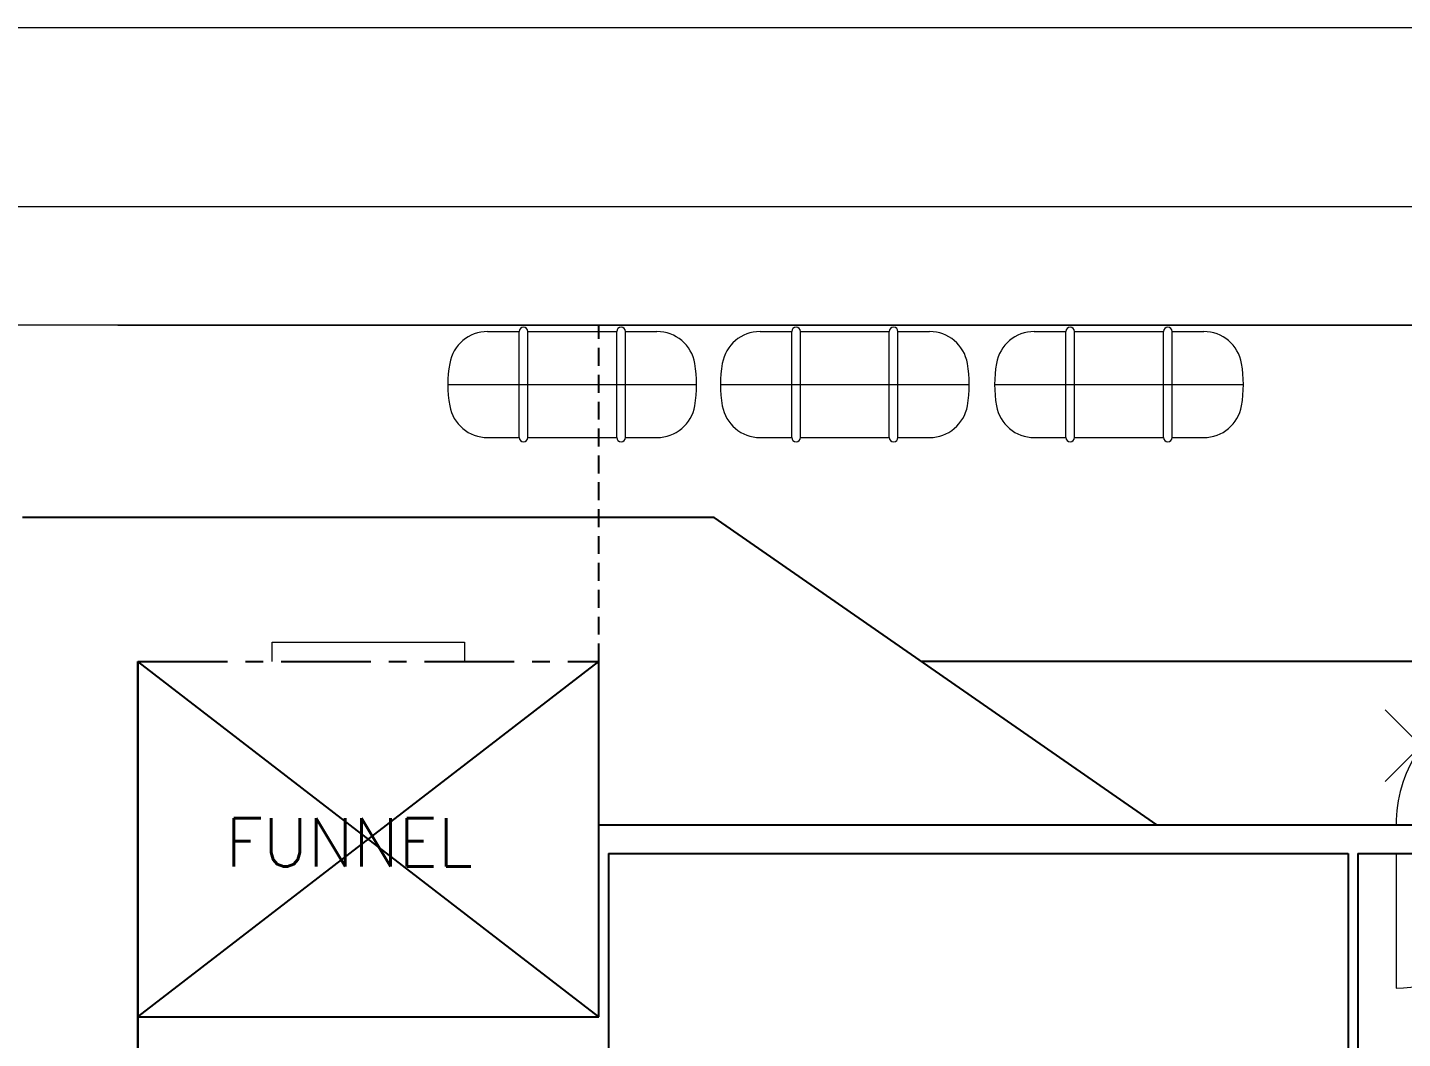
# Model space of a CAD drawing. Extents: x 475189 to 476029, y 1007718 to 1008015.
# Drawn here: x 475725.64 to 475764.01, y 1007987.13 to 1008015.34 of the extents above; entities that cross this region are included whole.
import ezdxf

# ---------------------------------------------------------------- set-up
doc = ezdxf.new("R2010")
doc.units = 0
doc.header["$LTSCALE"] = 2
doc.header["$MEASUREMENT"] = 0
doc.header["$PDMODE"] = 3
doc.header["$PDSIZE"] = -7
for name, pattern in [('CENTER', [2, 1.25, -0.25, 0.25, -0.25]), ('DASHDOT', [38.1, 12.7, -6.35, 12.7, -6.35]), ('HIDDEN', [0.375, 0.25, -0.125])]:
    doc.linetypes.add(name, pattern=pattern)
doc.layers.get('0').update_dxf_attribs({"linetype": 'CONTINUOUS', "lineweight": 0})
for name, color, linetype in [('DIVISION', 42, 'CONTINUOUS'), ('LAYER002', 7, 'CONTINUOUS'), ('LAYER003', 7, 'CONTINUOUS'), ('LAYER006', 7, 'CONTINUOUS'), ('Lining', 151, 'CONTINUOUS'), ('RED-1', 1, 'CONTINUOUS')]:
    doc.layers.add(name, color=color, linetype=linetype)
doc.layers.add('Template', color=7, linetype='CONTINUOUS', lineweight=0)
doc.styles.add('ROMANS', font='ROMANS.SHX')

msp = doc.modelspace()

# ---------------------------------------------------------------- linework, layer by layer
at = {"color": 8, "linetype": 'Continuous'}
for p, q in [((475770.077, 1008007.029), (475712.637, 1008007.029)), ((475728.159, 1008007.029), (475772.655, 1008007.029)), ((475737.371, 1008005.375), (475744.313, 1008005.375)), ((475744.978, 1008005.375), (475751.92, 1008005.375)), ((475752.628, 1008005.375), (475759.57, 1008005.375)), ((475732.472, 1007997.647), (475732.472, 1007998.183)), ((475732.472, 1007998.183), (475737.833, 1007998.183)), ((475737.833, 1007998.183), (475737.833, 1007997.647))]:
    msp.add_line(p, q, dxfattribs=at)
at = {"color": 8}
for p, q in [((475738.478, 1008006.854), (475739.36, 1008006.854)), ((475739.36, 1008003.895), (475739.36, 1008006.854)), ((475739.601, 1008006.854), (475742.083, 1008006.854)), ((475739.601, 1008003.895), (475739.601, 1008006.854)), ((475742.083, 1008003.895), (475742.083, 1008006.854)), ((475742.325, 1008006.854), (475743.206, 1008006.854)), ((475742.325, 1008003.895), (475742.325, 1008006.854)), ((475746.085, 1008006.854), (475746.967, 1008006.854)), ((475746.967, 1008003.895), (475746.967, 1008006.854)), ((475747.208, 1008006.854), (475749.69, 1008006.854)), ((475747.208, 1008003.895), (475747.208, 1008006.854)), ((475749.69, 1008003.895), (475749.69, 1008006.854)), ((475749.931, 1008006.854), (475750.813, 1008006.854)), ((475749.931, 1008003.895), (475749.931, 1008006.854)), ((475753.735, 1008006.854), (475754.617, 1008006.854)), ((475754.617, 1008003.895), (475754.617, 1008006.854)), ((475754.858, 1008006.854), (475757.34, 1008006.854)), ((475754.858, 1008003.895), (475754.858, 1008006.854)), ((475757.34, 1008003.895), (475757.34, 1008006.854)), ((475757.581, 1008006.854), (475758.463, 1008006.854)), ((475757.581, 1008003.895), (475757.581, 1008006.854)), ((475738.478, 1008003.895), (475739.36, 1008003.895)), ((475739.601, 1008003.895), (475742.083, 1008003.895)), ((475742.325, 1008003.895), (475743.206, 1008003.895)), ((475746.085, 1008003.895), (475746.967, 1008003.895)), ((475747.208, 1008003.895), (475749.69, 1008003.895)), ((475749.931, 1008003.895), (475750.813, 1008003.895)), ((475753.735, 1008003.895), (475754.617, 1008003.895)), ((475754.858, 1008003.895), (475757.34, 1008003.895)), ((475757.581, 1008003.895), (475758.463, 1008003.895)), ((475763.834, 1007992.286), (475763.834, 1007988.532))]:
    msp.add_line(p, q, dxfattribs=at)
for centre, radius, start, end in [((475739.481, 1008006.854), 0.121, 0, 180), ((475742.204, 1008006.854), 0.121, 0, 180), ((475747.087, 1008006.854), 0.121, 0, 180), ((475749.811, 1008006.854), 0.121, 0, 180), ((475754.737, 1008006.854), 0.121, 0, 180), ((475757.461, 1008006.854), 0.121, 0, 180), ((475738.478, 1008005.782), 1.072, 90, 170.2219), ((475743.206, 1008005.782), 1.072, 9.7781, 90), ((475746.085, 1008005.782), 1.072, 90, 170.2219), ((475750.813, 1008005.782), 1.072, 9.7781, 90), ((475753.735, 1008005.782), 1.072, 90, 170.2219), ((475758.463, 1008005.782), 1.072, 9.7781, 90), ((475740.842, 1008005.375), 3.471, 170.2219, 189.7781), ((475740.842, 1008005.375), 3.471, 350.2219, 9.7781), ((475748.449, 1008005.375), 3.471, 170.2219, 189.7781), ((475748.449, 1008005.375), 3.471, 350.2219, 9.7781), ((475756.099, 1008005.375), 3.471, 170.2219, 189.7781), ((475756.099, 1008005.375), 3.471, 350.2219, 9.7781), ((475738.478, 1008004.967), 1.072, 189.7781, 270), ((475743.206, 1008004.967), 1.072, 270, 350.2219), ((475746.085, 1008004.967), 1.072, 189.7781, 270), ((475750.813, 1008004.967), 1.072, 270, 350.2219), ((475753.735, 1008004.967), 1.072, 189.7781, 270), ((475758.463, 1008004.967), 1.072, 270, 350.2219), ((475739.481, 1008003.895), 0.121, 180, 0), ((475742.204, 1008003.895), 0.121, 180, 0), ((475747.087, 1008003.895), 0.121, 180, 0), ((475749.811, 1008003.895), 0.121, 180, 0), ((475754.737, 1008003.895), 0.121, 180, 0), ((475757.461, 1008003.895), 0.121, 180, 0), ((475767.587, 1007993.09), 3.754, 147.3943, 180), ((475763.834, 1007992.286), 3.754, 270, 319.3943)]:
    msp.add_arc(centre, radius, start, end, dxfattribs=at)
at = {"color": 8, "linetype": 'Continuous'}
msp.add_point((475764.523, 1007995.299), dxfattribs=at)
at = {"layer": 'DIVISION', "color": 8}
for p, q in [((475762.494, 1007992.286), (475762.494, 1007980.492)), ((475762.762, 1007992.286), (475762.762, 1007980.224))]:
    msp.add_line(p, q, dxfattribs=at)
at = {"layer": 'LAYER002', "color": 8, "linetype": 'Continuous'}
for p, q in [((475728.72, 1007997.647), (475728.72, 1007930.634)), ((475728.72, 1007980.224), (475728.72, 1007997.647)), ((475741.586, 1007987.729), (475741.586, 1007997.647)), ((475741.586, 1007993.09), (475768.927, 1007993.09)), ((475728.72, 1007987.729), (475741.586, 1007987.729))]:
    msp.add_line(p, q, dxfattribs=at)
at = {"layer": 'LAYER002', "color": 8, "linetype": 'CENTER'}
msp.add_line((475728.72, 1007997.647), (475741.586, 1007997.647), dxfattribs=at)
at = {"layer": 'LAYER003', "color": 8, "linetype": 'Continuous'}
msp.add_line((475762.762, 1007992.286), (475768.659, 1007992.286), dxfattribs=at)
at = {"layer": 'LAYER006', "color": 8, "linetype": 'DASHDOT'}
for p, q in [((475744.803, 1008001.668), (475725.503, 1008001.668)), ((475757.155, 1007993.09), (475744.803, 1008001.668)), ((475741.586, 1007987.729), (475728.72, 1007997.647)), ((475728.72, 1007987.729), (475741.586, 1007997.647)), ((475768.927, 1007997.647), (475750.593, 1007997.647))]:
    msp.add_line(p, q, dxfattribs=at)
at = {"layer": 'Lining', "color": 8}
for q in [(475741.854, 1007986.523), (475762.494, 1007992.286)]:
    msp.add_line((475741.854, 1007992.286), q, dxfattribs=at)
at = {"layer": 'RED-1', "color": 8, "linetype": 'HIDDEN'}
msp.add_line((475741.586, 1007997.647), (475741.586, 1008007.029), dxfattribs=at)
at = {"layer": 'Template', "flags": 128}
msp.add_lwpolyline([(475608.823, 1008015.338), (476028.823, 1008015.338), (476028.823, 1007718.338), (475608.823, 1007718.338)], close=True, dxfattribs=at)
at = {"layer": 'Template', "color": 7, "linetype": 'ByBlock', "lineweight": 13, "flags": 128}
msp.add_lwpolyline([(475613.817, 1008010.344), (476023.829, 1008010.344)], dxfattribs=at)

# ---------------------------------------------------------------- texts
at = {"color": 8, "linetype": 'Continuous', "style": 'ROMANS'}
msp.add_text('FUNNEL', height=1.3403, dxfattribs=at).set_placement((475731.173, 1007991.93))

doc.saveas('drawing.dxf')
